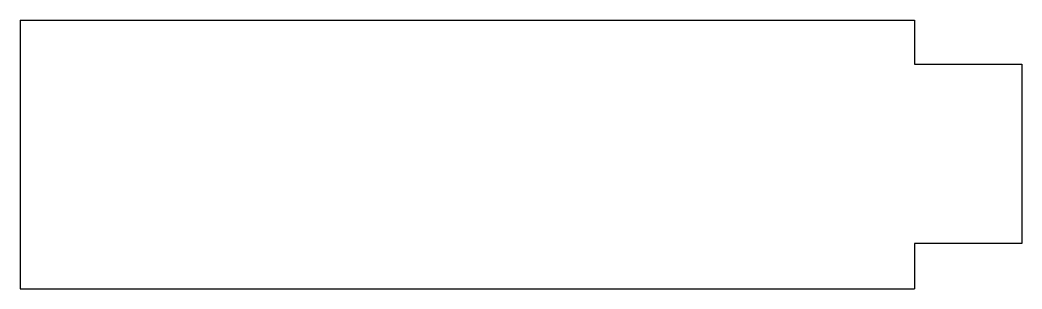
# Model space of a CAD drawing. Header units: millimetres. Extents: x -52.2 to 3.8, y -8.5 to 6.5.
import ezdxf

# ---------------------------------------------------------------- set-up
doc = ezdxf.new("R2010")
doc.units = ezdxf.units.MM

msp = doc.modelspace()

# ---------------------------------------------------------------- linework, layer by layer
at = {"color": 7, "linetype": 'Continuous', "lineweight": 25}
for p, q in [((-52.171, 6.453), (-52.171, -8.547)), ((-52.171, 6.453), (-2.171, 6.453)), ((-2.171, 6.453), (-2.171, 3.984)), ((-2.171, 3.984), (3.829, 3.984)), ((3.829, 3.984), (3.829, -6.016)), ((-2.171, -6.016), (-2.171, -8.547)), ((3.829, -6.016), (-2.171, -6.016)), ((-52.171, -8.547), (-2.171, -8.547))]:
    msp.add_line(p, q, dxfattribs=at)

doc.saveas('drawing.dxf')
